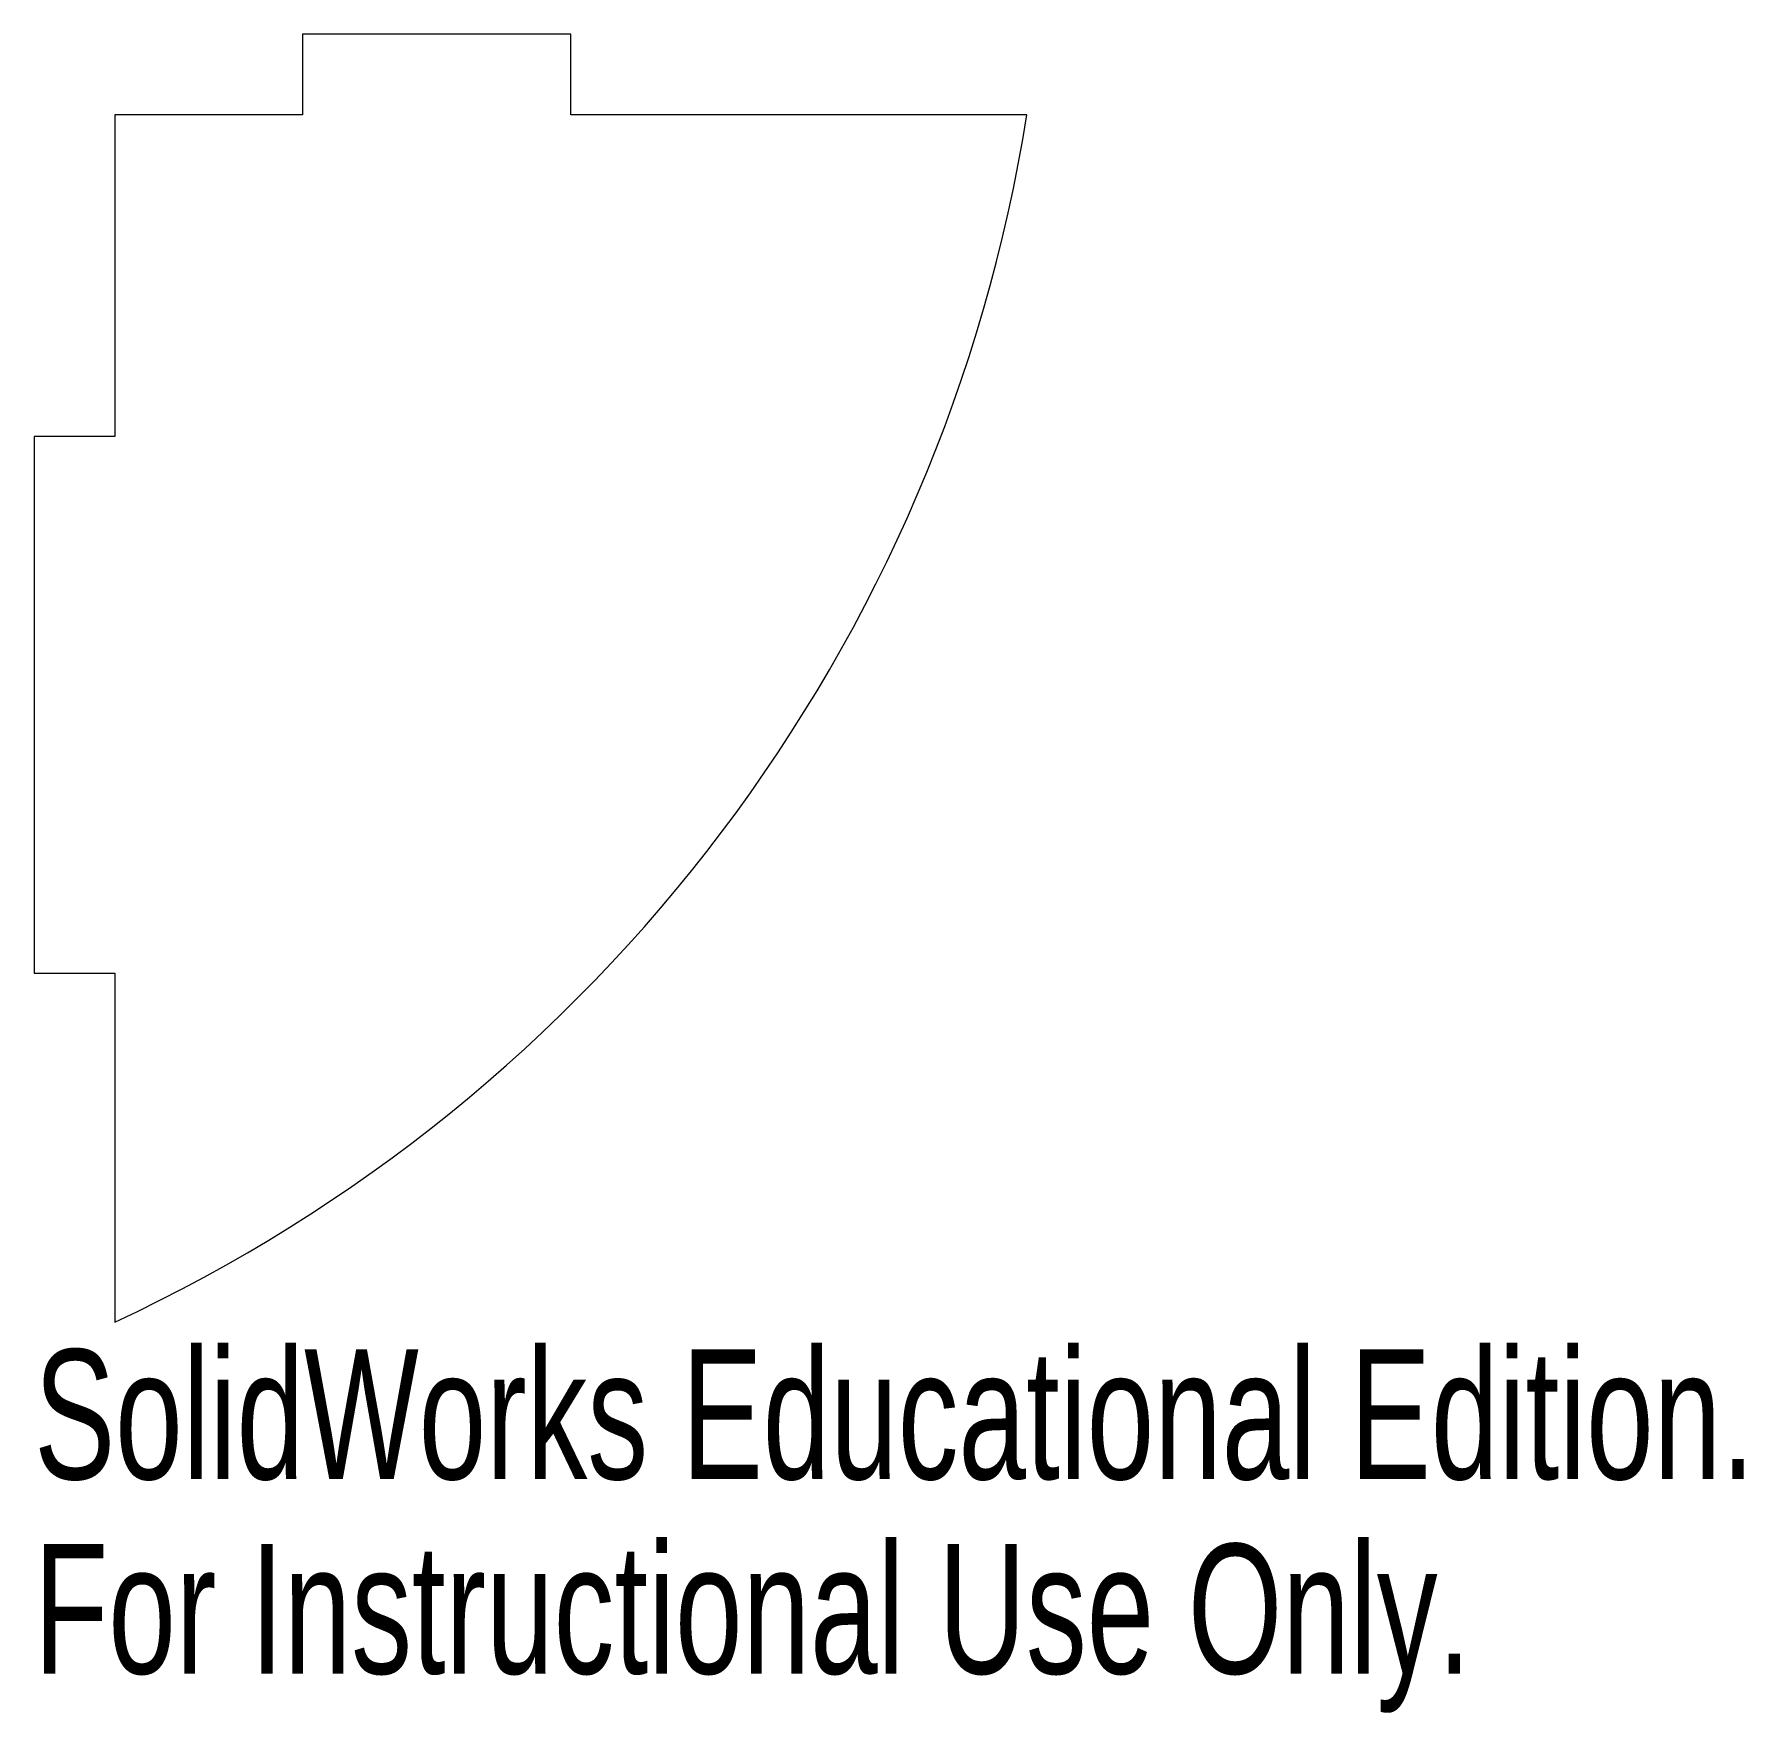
# Model space of a CAD drawing. Header units: millimetres. Extents: x -3 to 60.7, y -14.6 to 48.
import ezdxf

# ---------------------------------------------------------------- set-up
doc = ezdxf.new("R2010")
doc.units = ezdxf.units.MM
doc.styles.add('SLDTEXTSTYLE0', font='TXT', dxfattribs={"width": 0.7})

msp = doc.modelspace()

# ---------------------------------------------------------------- linework, layer by layer
at = {"color": 7, "linetype": 'Continuous', "lineweight": 15}
for p, q in [((17, 48), (7, 48)), ((7, 48), (7, 45)), ((17, 45), (17, 48)), ((7, 45), (0, 45)), ((0, 45), (0, 33)), ((34, 45), (17, 45)), ((0, 33), (-3, 33)), ((-3, 33), (-3, 13)), ((-3, 13), (0, 13)), ((0, 13), (0, 0))]:
    msp.add_line(p, q, dxfattribs=at)
msp.add_arc((-25.255, 54.426), 60, 294.89244, 350.96142, dxfattribs=at)

# ---------------------------------------------------------------- texts
at = {"color": 7, "linetype": 'Continuous', "char_height": 4.83362, "attachment_point": 1, "style": 'SLDTEXTSTYLE0'}
for s, insert in [('SolidWorks Educational Edition.', (-3, -1.02)), ('For Instructional Use Only.', (-3, -8.27))]:
    msp.add_mtext(s, dxfattribs=dict(at, insert=insert))

doc.saveas('drawing.dxf')
